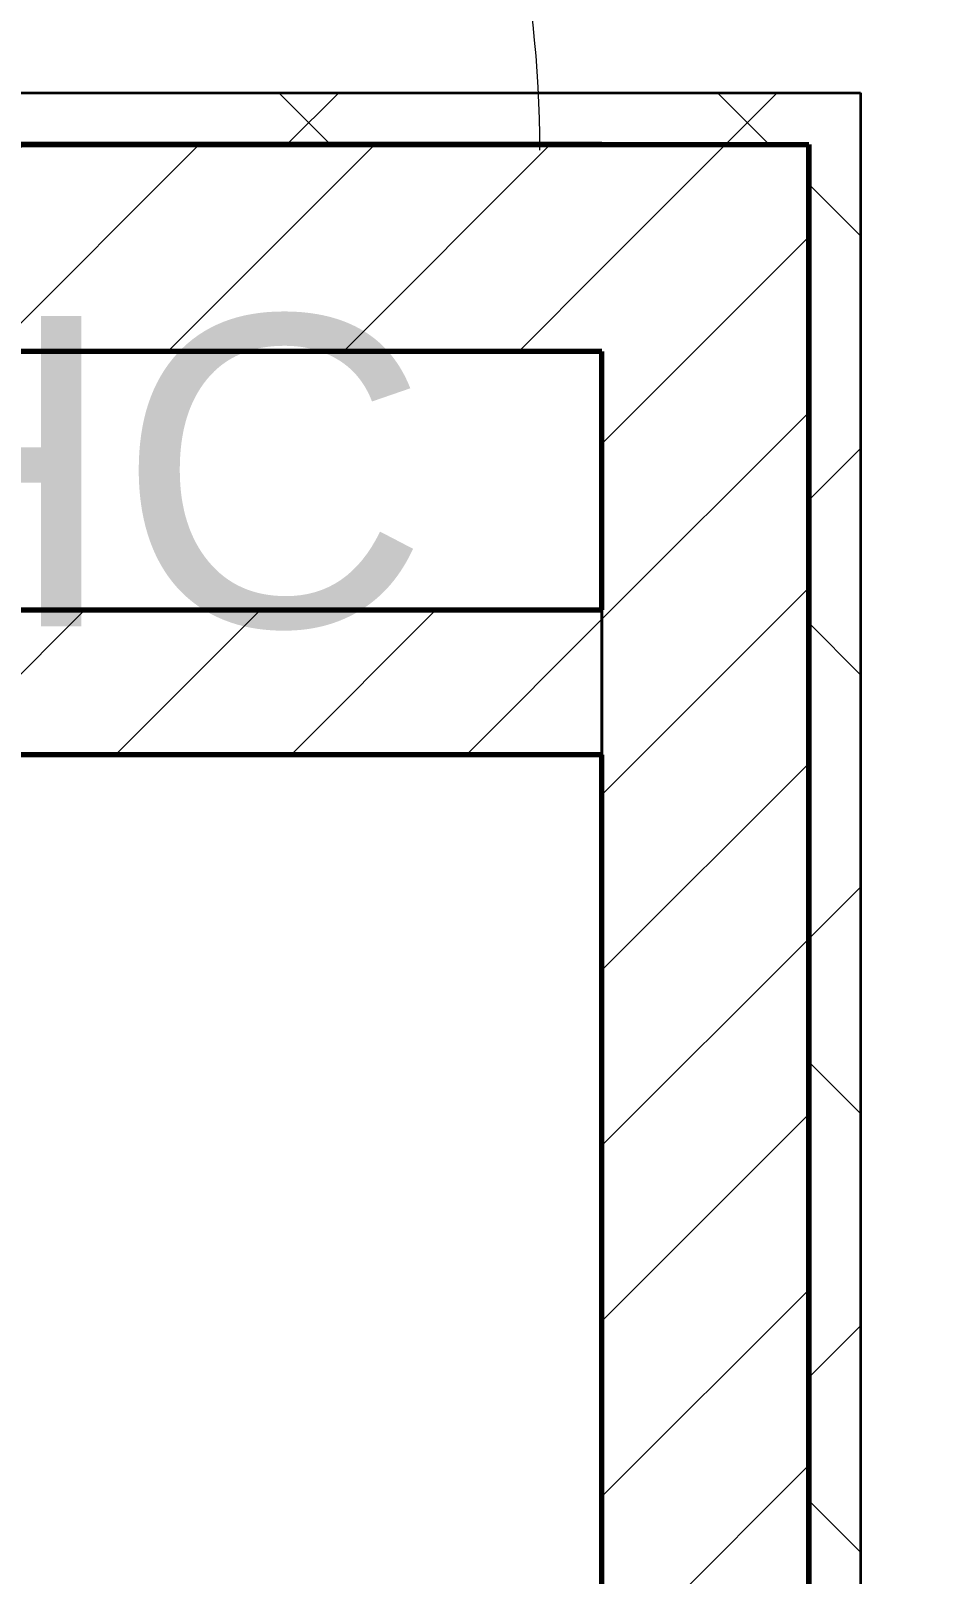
# Model space of a CAD drawing. Header units: millimetres. Extents: x -726012 to -647389, y -20772 to 18805.
# Drawn here: x -717275 to -716398, y 1567 to 3059 of the extents above; entities that cross this region are included whole.
import ezdxf
from ezdxf.xclip import XClip

# ---------------------------------------------------------------- set-up
doc = ezdxf.new("R2010")
doc.units = ezdxf.units.MM
doc.header["$XCLIPFRAME"] = 0
for name, color, linetype, lineweight in [('A-DOOR', 3, 'Continuous', 25), ('A-DOOR-E', 2, 'Continuous', 25), ('A-DOOR-OPNG', 2, 'Continuous', 9), ('A-FLOR-E', 2, 'Continuous', 35), ('A-GLAZ-CURT', 2, 'Continuous', 9), ('A-WALL', 5, 'Continuous', 35), ('A-WALL-FNSH', 2, 'Continuous', 35), ('A-WALL-PATT', 1, 'Continuous', 35), ('G-ANNO-TEXT', 3, 'Continuous', 9)]:
    doc.layers.add(name, color=color, linetype=linetype, lineweight=lineweight)
doc.layers.add('A11_ALU.SOLID SHEET', color=2, linetype='Continuous')
doc.styles.add('Arial_2', font='arial.ttf', dxfattribs={"height": 300})
pattern_1 = [(45, (0, 0), (-84.852814, 84.852814), [])]
pattern_2 = [(45, (0, 0), (-212.13203, 212.13203), []), (135, (0, 0), (-212.13203, -212.13203), [])]

# ---------------------------------------------------------------- blocks, each defined once
blk = doc.blocks.new('DPA_AC-SG-PI - A2_1200x2000 mm-12394550-4233-01 ENLARGED MULTI-PURPOSE LEVEL - REFLECTED CEILING PLAN - SHEET 4')
at = {"layer": 'A-DOOR'}
for p, q in [((-500, -5), (-500, 45)), ((-525, 20), (-475, 20))]:
    blk.add_line(p, q, dxfattribs=at)
for start, end in [(0, 180), (180, 360)]:
    blk.add_arc((-500, -5), 10, start, end, dxfattribs=at)
at = {"layer": 'A-DOOR-E'}
for p, q in [((476.5, 480.9), (-575, 11.1)), ((494.9, 439.9), (476.5, 480.9)), ((-556.6, -30), (494.9, 439.9)), ((-575, 11.1), (-556.6, -30))]:
    blk.add_line(p, q, dxfattribs=at)
at = {"layer": 'A-DOOR-OPNG'}
blk.add_arc((-500, -30.2), 1100, 0, 25.2558, dxfattribs=at)
blk = doc.blocks.new('PPLS-PP19_Custom Tile Pattern - Custom Tile Pattern-V162-4233-01 ENLARGED MULTI-PURPOSE LEVEL - REFLECTED CEILING PLAN - SHEET 4')
at = {"layer": 'A-GLAZ-CURT'}
for p, q in [((-300, 0), (300, 0)), ((300, 0), (-300, 0)), ((-293.1, 0), (-275.8, 0)), ((-275.8, 0), (-293.1, 0)), ((-222.3, 0), (-205, 0)), ((-205, 0), (-222.3, 0)), ((196, 0), (213.3, 0)), ((213.3, 0), (196, 0)), ((230.1, 0), (300, 0)), ((-300, -50), (300, -50)), ((300, -50), (-300, -50))]:
    blk.add_line(p, q, dxfattribs=at)
at = {"layer": 'A-GLAZ-CURT', "flags": 128}
for points in [[(-300, 0), (-291.6, 0), (-283.3, 0), (-275.2, 0), (-267.3, 0), (-259.5, 0), (-251.8, 0), (-244.2, 0), (-236.7, 0), (-229.4, 0), (-222.1, 0), (-214.8, 0), (-207.7, 0), (-200.8, 0), (-194, 0), (-187.5, 0), (-181.4, 0), (-175.6, 0), (-170.3, 0), (-165.6, 0), (-162, 0), (-159.5, 0), (-157.5, 0), (-154.5, 0), (-149.4, 0), (-141.8, 0), (-132.8, 0), (-126.1, 0)], [(-125.2, 0), (-128.5, 0), (-134.2, 0), (-140, 0), (-145.5, 0), (-150.6, 0), (-155.5, 0), (-160.3, 0), (-164.9, 0), (-169.6, 0), (-174.5, 0), (-179.5, 0), (-184.8, 0), (-190.4, 0), (-196.4, 0), (-202.6, 0), (-209, 0), (-215.7, 0), (-222.6, 0), (-229.7, 0), (-237, 0), (-244.4, 0), (-252, 0), (-259.7, 0), (-267.5, 0), (-275.5, 0), (-283.6, 0), (-291.7, 0), (-300, 0)]]:
    blk.add_lwpolyline(points, dxfattribs=at)
at = {"layer": 'A-GLAZ-CURT'}
for points, knots in [([(-300, 0), (-284.7, 0), (-236.6, 0), (-185.7, 0), (-153.6, 0), (-143.8, 0)], [-5323.127839, -5323.127839, -5323.127839, -5323.127839, -4502.809032, -2700.551212, -1774.375946, -1774.375946, -1774.375946, -1774.375946]), ([(-226.2, 0), (-243.8, 0), (-267.5, 0), (-294.5, 0), (-300, 0)], [-14869.087196, -14869.087196, -14869.087196, -14869.087196, -13729.592194, -13439.944408, -13439.944408, -13439.944408, -13439.944408]), ([(-137.9, 0), (-140.6, 0), (-147.7, 0), (-147.7, 0), (-158.7, 0), (-174, 0), (-185.6, 0), (-209.8, 0), (-232, 0), (-255.2, 0), (-262.6, 0), (-264.9, 0), (-265.4, 0)], [-3187.727384, -3187.727384, -3187.727384, -3187.727384, -2919.378265, -2477.344047, -2237.412286, -2029.680487, -1755.085331, -1400.429864, -858.079193, -543.655514, -208.940337, 0, 0, 0, 0]), ([(-258.6, 0), (-257.9, 0), (-254.3, 0), (-242.9, 0), (-232.8, 0), (-227.3, 0)], [-5722.54675, -5722.54675, -5722.54675, -5722.54675, -5657.471696, -5413.335975, -5108.045086, -5108.045086, -5108.045086, -5108.045086]), ([(-226.7, 0), (-227.9, 0), (-231.8, 0), (-233.5, 0), (-234, 0)], [-910.549282, -910.549282, -910.549282, -910.549282, -846.069444, -682.911962, -682.911962, -682.911962, -682.911962]), ([(-233.5, 0), (-233.4, 0), (-232.4, 0), (-230.7, 0), (-225.3, 0), (-223.6, 0)], [-455.274641, -455.274641, -455.274641, -455.274641, -440.605512, -119.536984, 0, 0, 0, 0]), ([(-143.3, 0), (-144.7, 0), (-149.9, 0), (-162, 0), (-177.9, 0), (-199.5, 0), (-215.3, 0), (-225.1, 0), (-226.2, 0)], [-2390.191866, -2390.191866, -2390.191866, -2390.191866, -2308.929706, -2113.765672, -1763.376603, -1422.553702, -978.033455, -920.173505, -920.173505, -920.173505, -920.173505]), ([(-225.2, 0), (-224.3, 0), (-220.1, 0), (-213.1, 0), (-200.2, 0), (-185.8, 0), (-171.8, 0), (-158.7, 0), (-157.2, 0)], [-5069.638732, -5069.638732, -5069.638732, -5069.638732, -5017.494783, -4832.723979, -4666.091899, -4349.945572, -4000.813434, -3840.635403, -3840.635403, -3840.635403, -3840.635403]), ([(-143.1, 0), (-164.1, 0), (-191, 0), (-221.4, 0), (-225.1, 0)], [-16899.046231, -16899.046231, -16899.046231, -16899.046231, -15131.813646, -14892.772381, -14892.772381, -14892.772381, -14892.772381]), ([(-223.6, 0), (-219.4, 0), (-206.2, 0), (-188.6, 0), (-169, 0), (-152.1, 0), (-136.8, 0), (-127.3, 0), (-124.2, 0), (-123.4, 0), (-123.3, 0)], [-5463.295695, -5463.295695, -5463.295695, -5463.295695, -5161.076232, -4739.070012, -4465.409639, -4149.119819, -3839.893365, -3647.167523, -3488.92562, -3439.852845, -3439.852845, -3439.852845, -3439.852845]), ([(-152.3, 0), (-151, 0), (-147.7, 0), (-143.6, 0), (-138.6, 0)], [-3494.978217, -3494.978217, -3494.978217, -3494.978217, -3371.022232, -3227.460399, -3227.460399, -3227.460399, -3227.460399]), ([(-118.8, 0), (-121.9, 0), (-126.3, 0), (-137, 0), (-147.5, 0), (-150, 0), (-150.6, 0)], [-5938.474035, -5938.474035, -5938.474035, -5938.474035, -5700.061948, -5508.838257, -5298.784692, -5196.16478, -5196.16478, -5196.16478, -5196.16478]), ([(-150.3, 0), (-150.1, 0), (-148.4, 0), (-146.4, 0), (-144, 0)], [-4948.728362, -4948.728362, -4948.728362, -4948.728362, -4883.323924, -4577.573735, -4577.573735, -4577.573735, -4577.573735]), ([(-148.2, 0), (-146.9, 0), (-140.1, 0), (-137.3, 0), (-133.9, 0), (-128.8, 0), (-126.5, 0)], [-6162.058746, -6162.058746, -6162.058746, -6162.058746, -6017.569127, -5560.701257, -5364.112219, -5231.017328, -5231.017328, -5231.017328, -5231.017328]), ([(-146.7, 0), (-146.6, 0), (-146, 0), (-144.8, 0), (-143.7, 0)], [-420.34245, -420.34245, -420.34245, -420.34245, -406.956646, -350.285375, -350.285375, -350.285375, -350.285375]), ([(-143.2, 0), (-142.3, 0), (-137.9, 0), (-127.3, 0), (-107.3, 0), (-90.4, 0), (-75.3, 0), (-68.4, 0), (-65.1, 0), (-63.6, 0)], [-4546.147426, -4546.147426, -4546.147426, -4546.147426, -4440.880425, -4054.690705, -3793.097032, -3402.597032, -3144.956779, -3050.982048, -2969.237017, -2969.237017, -2969.237017, -2969.237017]), ([(-143.2, 0), (-142.2, 0), (-134.5, 0), (-128.3, 0), (-125.2, 0)], [-340.903667, -340.903667, -340.903667, -340.903667, -290.263673, 0, 0, 0, 0]), ([(-143.1, 0), (-135.3, 0), (-123.2, 0), (-112.4, 0), (-104.5, 0), (-101.7, 0)], [-1751.241356, -1751.241356, -1751.241356, -1751.241356, -1002.059161, -460.363443, -231.535801, -231.535801, -231.535801, -231.535801]), ([(-60.2, 0), (-66.5, 0), (-81.6, 0), (-110.9, 0), (-128.6, 0), (-142.1, 0), (-143.1, 0)], [-7904.648407, -7904.648407, -7904.648407, -7904.648407, -7508.296369, -7004.680444, -6449.282163, -6399.968135, -6399.968135, -6399.968135, -6399.968135]), ([(-101.6, 0), (-101.9, 0), (-109.9, 0), (-122.6, 0), (-136.4, 0), (-141.6, 0), (-143.1, 0)], [-1387.052105, -1387.052105, -1387.052105, -1387.052105, -1374.161226, -945.742622, -741.901385, -630.513675, -630.513675, -630.513675, -630.513675]), ([(-133.8, 0), (-135.5, 0), (-137.3, 0), (-142.7, 0), (-143.1, 0)], [-2731.647847, -2731.647847, -2731.647847, -2731.647847, -2418.507304, -2394.778979, -2394.778979, -2394.778979, -2394.778979]), ([(-101.9, 0), (-111.8, 0), (-125, 0), (-139.7, 0), (-142.2, 0)], [-18185.849118, -18185.849118, -18185.849118, -18185.849118, -17136.203329, -16926.731542, -16926.731542, -16926.731542, -16926.731542]), ([(-127.4, 0), (-131.6, 0), (-133.2, 0), (-134.1, 0), (-134.1, 0)], [-8540.990293, -8540.990293, -8540.990293, -8540.990293, -8266.114998, -8246.473386, -8246.473386, -8246.473386, -8246.473386]), ([(-134.1, 0), (-133.3, 0), (-130.3, 0), (-119.5, 0), (-107.8, 0), (-102.6, 0)], [-7657.439573, -7657.439573, -7657.439573, -7657.439573, -7293.749979, -6839.55839, -6479.371946, -6479.371946, -6479.371946, -6479.371946]), ([(-120.1, 0), (-120.1, 0), (-120.2, 0), (-121.3, 0), (-129.2, 0), (-133.8, 0)], [-2933.992132, -2933.992132, -2933.992132, -2933.992132, -2920.575025, -2840.280255, -2731.647847, -2731.647847, -2731.647847, -2731.647847]), ([(-113.4, 0), (-113.4, 0), (-114, 0), (-119.7, 0), (-125.4, 0), (-127, 0), (-127.4, 0)], [-328.499627, -328.499627, -328.499627, -328.499627, -282.672656, -98.539552, -24.539552, 0, 0, 0, 0]), ([(-126.5, 0), (-122.4, 0), (-108.7, 0), (-86.7, 0), (-63.4, 0), (-54.4, 0), (-48.5, 0), (-30.8, 0), (-18, 0), (8.6, 0), (15, 0), (22.9, 0), (31, 0), (39, 0), (51.2, 0), (58.7, 0), (61.3, 0), (61.5, 0)], [-5231.017328, -5231.017328, -5231.017328, -5231.017328, -4994.692869, -4542.524482, -4008.285538, -3689.699207, -3546.54457, -3315.260113, -2864.387349, -2439.246196, -2084.094819, -1956.422387, -1818.904206, -1645.594513, -1443.202566, -1228.752106, -1120.932285, -1120.932285, -1120.932285, -1120.932285]), ([(-125.2, 0), (-124.9, 0), (-122, 0), (-113, 0), (-98.9, 0), (-85.3, 0), (-71.7, 0), (-65.9, 0), (-65.1, 0)], [-3362.7396, -3362.7396, -3362.7396, -3362.7396, -3342.215224, -3074.362186, -2902.289527, -2605.247022, -2322.099534, -2241.8264, -2241.8264, -2241.8264, -2241.8264]), ([(-122.1, 0), (-122, 0), (-121.7, 0), (-121.2, 0), (-120.9, 0)], [-3136.336417, -3136.336417, -3136.336417, -3136.336417, -3110.304437, -3035.164275, -3035.164275, -3035.164275, -3035.164275]), ([(-36.3, 0), (-36.4, 0), (-37.3, 0), (-45, 0), (-46.1, 0), (-60.6, 0), (-81.2, 0), (-99.5, 0), (-114, 0), (-117.3, 0), (-118.8, 0)], [-1855.773136, -1855.773136, -1855.773136, -1855.773136, -1810.870157, -1672.078046, -1405.135169, -1060.00838, -740.068933, -229.489605, -116.330425, 0, 0, 0, 0]), ([(-117.7, 0), (-117.2, 0), (-114.8, 0), (-113.4, 0), (-113.4, 0)], [-821.249067, -821.249067, -821.249067, -821.249067, -394.672656, -330.879064, -330.879064, -330.879064, -330.879064]), ([(-36.6, 0), (-36.6, 0), (-40.4, 0), (-44.3, 0), (-59, 0), (-85.2, 0), (-107.6, 0), (-116.6, 0), (-117.6, 0)], [-4069.478503, -4069.478503, -4069.478503, -4069.478503, -3858.647035, -3538.256648, -2842.901703, -2193.204658, -1433.981041, -985.49888, -985.49888, -985.49888, -985.49888]), ([(-115.8, 0), (-115, 0), (-111.4, 0), (-105, 0), (-102.1, 0)], [-5724.064692, -5724.064692, -5724.064692, -5724.064692, -5430.283136, -5236.91025, -5236.91025, -5236.91025, -5236.91025]), ([(-18.6, 0), (-21.3, 0), (-28.6, 0), (-40, 0), (-56.2, 0), (-75.6, 0), (-94, 0), (-112, 0), (-114.9, 0), (-115.6, 0)], [-2304.028598, -2304.028598, -2304.028598, -2304.028598, -2125.455881, -1792.521578, -1466.981642, -1208.454564, -789.402658, -501.969187, -243.577221, -243.577221, -243.577221, -243.577221]), ([(-101.7, 0), (-99.8, 0), (-93, 0), (-71.3, 0), (-42.5, 0), (-12.8, 0), (4.2, 0), (9.6, 0), (10.1, 0), (10.2, 0)], [-5226.369226, -5226.369226, -5226.369226, -5226.369226, -5103.229623, -4799.173296, -4065.652676, -3589.737505, -3285.047089, -3066.359526, -3044.715262, -3044.715262, -3044.715262, -3044.715262]), ([(-72.9, 0), (-75.5, 0), (-84.1, 0), (-94.7, 0), (-101.6, 0)], [-19442.345229, -19442.345229, -19442.345229, -19442.345229, -18935.241197, -18196.922614, -18196.922614, -18196.922614, -18196.922614]), ([(-101.6, 0), (-98.5, 0), (-88, 0), (-74, 0), (-62.9, 0), (-60.4, 0), (-60.1, 0)], [-6455.769397, -6455.769397, -6455.769397, -6455.769397, -6236.997189, -5713.340575, -5140.470607, -5020.118667, -5020.118667, -5020.118667, -5020.118667]), ([(-91.5, 0), (-90.1, 0), (-84.7, 0), (-77.4, 0), (-72.7, 0), (-72.6, 0), (-72.6, 0)], [-19832.387487, -19832.387487, -19832.387487, -19832.387487, -19753.885894, -19541.04734, -19478.625389, -19471.062469, -19471.062469, -19471.062469, -19471.062469]), ([(-64, 0), (-64.1, 0), (-72.5, 0), (-80.6, 0), (-86.2, 0)], [-2171.769325, -2171.769325, -2171.769325, -2171.769325, -2007.031671, -1681.3698, -1681.3698, -1681.3698, -1681.3698]), ([(-60.1, 0), (-62.6, 0), (-71.9, 0), (-77.8, 0), (-82.7, 0), (-83.3, 0), (-83.3, 0)], [-2131.532966, -2131.532966, -2131.532966, -2131.532966, -2006.592567, -1646.621388, -1424.436217, -1393.971743, -1393.971743, -1393.971743, -1393.971743]), ([(-83.3, 0), (-83.3, 0), (-82.9, 0), (-76.1, 0), (-63, 0), (-48.1, 0), (-36.5, 0), (-33.6, 0), (-29.9, 0), (-28.6, 0)], [-1393.4169, -1393.4169, -1393.4169, -1393.4169, -1353.722004, -1274.333717, -1073.56893, -651.549973, -296.515819, -83.513472, 0, 0, 0, 0]), ([(21.8, 0), (19.8, 0), (8.8, 0), (-16.9, 0), (-47.4, 0), (-65.8, 0), (-66.4, 0), (-66.4, 0)], [-4330.255344, -4330.255344, -4330.255344, -4330.255344, -4222.080604, -3745.412743, -2981.410125, -2542.574734, -2498.224237, -2498.224237, -2498.224237, -2498.224237]), ([(-66.4, 0), (-66.4, 0), (-64.6, 0), (-62, 0), (-60.2, 0)], [-2493.31794, -2493.31794, -2493.31794, -2493.31794, -2315.303971, -2042.400269, -2042.400269, -2042.400269, -2042.400269]), ([(-63.6, 0), (-61.5, 0), (-57.4, 0), (-54.5, 0), (-45.2, 0), (-40.8, 0), (-40.5, 0), (-40.4, 0)], [-2969.237017, -2969.237017, -2969.237017, -2969.237017, -2851.217951, -2734.127174, -2474.780881, -2410.990208, -2350.645972, -2350.645972, -2350.645972, -2350.645972]), ([(-26.8, 0), (-27.8, 0), (-36.2, 0), (-47.8, 0), (-57.5, 0), (-60.1, 0)], [-8718.362214, -8718.362214, -8718.362214, -8718.362214, -8532.293389, -8073.216054, -7906.940125, -7906.940125, -7906.940125, -7906.940125]), ([(-29, 0), (-34, 0), (-43.7, 0), (-53.8, 0), (-59, 0), (-59.4, 0)], [-2680.714891, -2680.714891, -2680.714891, -2680.714891, -2413.671296, -2161.752162, -2144.571912, -2144.571912, -2144.571912, -2144.571912]), ([(-59.3, 0), (-57.9, 0), (-49.9, 0), (-34.4, 0), (-29.8, 0), (-29.2, 0)], [-1998.57939, -1998.57939, -1998.57939, -1998.57939, -1809.437387, -963.711516, -666.19313, -666.19313, -666.19313, -666.19313]), ([(-58.8, 0), (-58.4, 0), (-57.3, 0), (-54.2, 0), (-46.3, 0), (-42.6, 0), (-41.8, 0)], [-4859.52896, -4859.52896, -4859.52896, -4859.52896, -4680.891996, -4469.85053, -4321.566175, -4270.495146, -4270.495146, -4270.495146, -4270.495146]), ([(76.6, 0), (74.8, 0), (67.7, 0), (53.5, 0), (37, 0), (24.1, 0), (12.8, 0), (-2.9, 0), (-20.6, 0), (-32.8, 0), (-44.9, 0), (-51.4, 0), (-51.8, 0)], [-3095.572228, -3095.572228, -3095.572228, -3095.572228, -2950.589685, -2634.532728, -2313.748533, -2106.613311, -1925.670641, -1617.263037, -1290.787923, -1039.307308, -819.71621, -644.910881, -644.910881, -644.910881, -644.910881]), ([(-51.8, 0), (-51.8, 0), (-51.8, 0), (-47.4, 0), (-46, 0), (-40.2, 0), (-36.8, 0)], [-632.814994, -632.814994, -632.814994, -632.814994, -627.965721, -508.377888, -260.442412, 0, 0, 0, 0]), ([(-41.8, 0), (-39.9, 0), (-37.7, 0), (-36.9, 0), (-36.8, 0)], [-4270.495146, -4270.495146, -4270.495146, -4270.495146, -4161.040818, -4106.245333, -4106.245333, -4106.245333, -4106.245333]), ([(-36.8, 0), (-32.4, 0), (-26.4, 0), (-20.1, 0), (-19.1, 0)], [-6191.144455, -6191.144455, -6191.144455, -6191.144455, -5862.463379, -5804.197927, -5804.197927, -5804.197927, -5804.197927]), ([(-36.3, 0), (-36.3, 0), (-34.7, 0), (-28.9, 0), (-27, 0), (-26.5, 0)], [-9150.272121, -9150.272121, -9150.272121, -9150.272121, -9057.163041, -8919.836787, -8834.607043, -8834.607043, -8834.607043, -8834.607043]), ([(30.8, 0), (29.3, 0), (20.1, 0), (3.5, 0), (-16.6, 0), (-34.8, 0), (-36, 0)], [-10462.034656, -10462.034656, -10462.034656, -10462.034656, -10363.088938, -9884.23066, -9424.652049, -9182.880979, -9182.880979, -9182.880979, -9182.880979]), ([(-33.3, 0), (-33.3, 0), (-32.9, 0), (-31.2, 0), (-30.5, 0)], [-2415.024266, -2415.024266, -2415.024266, -2415.024266, -2357.633367, -2323.618664, -2323.618664, -2323.618664, -2323.618664]), ([(-18.6, 0), (-24, 0), (-30.6, 0), (-31.8, 0), (-32, 0)], [-2990.301204, -2990.301204, -2990.301204, -2990.301204, -2698.150104, -2614.070998, -2614.070998, -2614.070998, -2614.070998]), ([(-30.8, 0), (-30.7, 0), (-30, 0), (-23.5, 0), (-15.8, 0), (-15.2, 0)], [-54176.191683, -54176.191683, -54176.191683, -54176.191683, -54157.274271, -53749.15266, -53717.791567, -53717.791567, -53717.791567, -53717.791567]), ([(-30.5, 0), (-27.1, 0), (-17.8, 0), (6, 0), (22.1, 0), (37.4, 0), (45.9, 0), (57.8, 0), (64.5, 0), (72.7, 0), (75.2, 0), (76, 0), (76.2, 0)], [-2323.618664, -2323.618664, -2323.618664, -2323.618664, -2142.497158, -1716.209403, -1206.526904, -1089.329421, -901.315459, -753.071572, -495.328968, -421.953223, -334.951786, -290.452333, -290.452333, -290.452333, -290.452333]), ([(-18.5, 0), (-18.7, 0), (-21.2, 0), (-26, 0), (-29.5, 0), (-30.2, 0)], [-54818.810048, -54818.810048, -54818.810048, -54818.810048, -54789.006179, -54461.685999, -54290.791712, -54290.791712, -54290.791712, -54290.791712]), ([(-29, 0), (-28.7, 0), (-27.4, 0), (-24.5, 0), (-22.6, 0)], [-166.548282, -166.548282, -166.548282, -166.548282, -102.06493, 0, 0, 0, 0]), ([(-28.6, 0), (-26.9, 0), (-23.1, 0), (-19.9, 0), (-18.6, 0)], [-5361.429781, -5361.429781, -5361.429781, -5361.429781, -5261.36855, -5182.627206, -5182.627206, -5182.627206, -5182.627206]), ([(-22.6, 0), (-20.3, 0), (-17, 0), (-11.4, 0), (-7.7, 0), (-6.6, 0), (-6.4, 0)], [-56468.192263, -56468.192263, -56468.192263, -56468.192263, -56344.022017, -56303.229861, -56166.290093, -56124.392176, -56124.392176, -56124.392176, -56124.392176]), ([(-18.6, 0), (-11.1, 0), (2.2, 0), (16.5, 0), (22.4, 0)], [-5793.643067, -5793.643067, -5793.643067, -5793.643067, -5340.621928, -5030.30487, -5030.30487, -5030.30487, -5030.30487]), ([(8.3, 0), (8.2, 0), (7.2, 0), (0.3, 0), (-10.6, 0), (-17.8, 0), (-18.2, 0)], [-3574.286521, -3574.286521, -3574.286521, -3574.286521, -3526.962355, -3285.499107, -2903.012179, -2879.286364, -2879.286364, -2879.286364, -2879.286364]), ([(9.3, 0), (9.1, 0), (7.6, 0), (2.6, 0), (-8.5, 0), (-15.1, 0), (-18.2, 0)], [-2922.926651, -2922.926651, -2922.926651, -2922.926651, -2882.788014, -2720.818881, -2518.50168, -2313.983599, -2313.983599, -2313.983599, -2313.983599]), ([(70.6, 0), (66.2, 0), (55.8, 0), (39.6, 0), (24.7, 0), (2.8, 0), (-11.9, 0), (-18, 0)], [-4647.237329, -4647.237329, -4647.237329, -4647.237329, -4326.416877, -4098.545751, -3766.694881, -3333.063701, -3001.340775, -3001.340775, -3001.340775, -3001.340775]), ([(-17.5, 0), (-15.6, 0), (-9.4, 0), (2.1, 0), (13.2, 0), (21.2, 0), (24.6, 0), (24.7, 0), (24.7, 0)], [-5162.858308, -5162.858308, -5162.858308, -5162.858308, -5050.479954, -4785.90057, -4596.498881, -4445.288762, -4384.376941, -4376.041937, -4376.041937, -4376.041937, -4376.041937]), ([(-15.2, 0), (-13.1, 0), (1.4, 0), (16.4, 0), (22, 0)], [-461.142613, -461.142613, -461.142613, -461.142613, -429.606584, -411.393289, -411.393289, -411.393289, -411.393289]), ([(-6.5, 0), (-6.7, 0), (-7.2, 0), (-7.6, 0), (-7.8, 0)], [-56009.792147, -56009.792147, -56009.792147, -56009.792147, -55949.290093, -55895.192118, -55895.192118, -55895.192118, -55895.192118]), ([(-2.6, 0), (-2.5, 0), (-1.2, 0), (4.9, 0), (16, 0), (22.5, 0), (24.5, 0)], [-226.825321, -226.825321, -226.825321, -226.825321, -220.269177, -206.416616, -198.214427, -187.717507, -187.717507, -187.717507, -187.717507]), ([(103.1, 0), (101.1, 0), (86.3, 0), (63.3, 0), (35.8, 0), (12, 0), (3.1, 0), (-1.7, 0), (-2.3, 0)], [-375.435014, -375.435014, -375.435014, -375.435014, -369.147452, -330.153101, -307.516438, -285.83788, -246.234814, -234.646884, -234.646884, -234.646884, -234.646884]), ([(21.8, 0), (19.7, 0), (15.2, 0), (10.8, 0), (9.6, 0)], [-4269.286677, -4269.286677, -4269.286677, -4269.286677, -4080.000647, -3772.857994, -3772.857994, -3772.857994, -3772.857994]), ([(22.6, 0), (22.1, 0), (19.9, 0), (18.9, 0), (18.2, 0)], [-6004.223754, -6004.223754, -6004.223754, -6004.223754, -5972.647715, -5832.674503, -5832.674503, -5832.674503, -5832.674503]), ([(22.9, 0), (29.1, 0), (49.2, 0), (88.7, 0), (120.6, 0), (138.3, 0), (138.5, 0)], [-410.409655, -410.409655, -410.409655, -410.409655, -390.253598, -346.313304, -291.370682, -290.5735, -290.5735, -290.5735, -290.5735]), ([(105.7, 0), (104.7, 0), (101.4, 0), (92.4, 0), (85.6, 0), (74.4, 0), (62.3, 0), (51.8, 0), (43.8, 0), (30.5, 0), (24.7, 0), (22.9, 0)], [-7805.49088, -7805.49088, -7805.49088, -7805.49088, -7723.759874, -7531.75727, -7135.649961, -6924.452779, -6738.82075, -6548.303034, -6314.283804, -6135.05769, -6010.91942, -6010.91942, -6010.91942, -6010.91942]), ([(22.9, 0), (31.4, 0), (49.3, 0), (70.9, 0), (82.1, 0), (83.7, 0)], [-5021.368116, -5021.368116, -5021.368116, -5021.368116, -4573.028122, -4094.177415, -3869.465285, -3869.465285, -3869.465285, -3869.465285]), ([(27.4, 0), (27.9, 0), (29.5, 0), (38.1, 0), (53.4, 0), (71.7, 0), (84.8, 0), (86, 0), (92.5, 0), (94.3, 0)], [-5037.309798, -5037.309798, -5037.309798, -5037.309798, -4887.603822, -4705.298446, -4353.683244, -3960.84581, -3759.045785, -3336.541051, -2783.776468, -2783.776468, -2783.776468, -2783.776468]), ([(27.9, 0), (29.1, 0), (33.4, 0), (48.4, 0), (71.9, 0), (93.1, 0), (104.2, 0), (105.3, 0)], [-147.777612, -147.777612, -147.777612, -147.777612, -135.792042, -118.513713, -97.899267, -63.759246, -59.909843, -59.909843, -59.909843, -59.909843]), ([(53.2, 0), (53.1, 0), (52.2, 0), (45, 0), (36.5, 0), (30.8, 0)], [-622.740158, -622.740158, -622.740158, -622.740158, -566.066452, -360.610861, 0, 0, 0, 0]), ([(136.4, 0), (121.7, 0), (86.9, 0), (51.2, 0), (31.2, 0)], [-106.750556, -106.750556, -106.750556, -106.750556, -59.610984, 0, 0, 0, 0]), ([(105.9, 0), (105.6, 0), (94.2, 0), (76.9, 0), (57.8, 0), (46.5, 0), (41.2, 0), (36, 0), (35.5, 0), (35.5, 0)], [-403.102324, -403.102324, -403.102324, -403.102324, -401.860199, -357.622665, -341.267687, -334.000314, -326.15566, -319.318397, -317.489778, -317.489778, -317.489778, -317.489778]), ([(36.3, 0), (37.8, 0), (48.8, 0), (64.8, 0), (86.9, 0), (101.1, 0), (106, 0)], [-314.598523, -314.598523, -314.598523, -314.598523, -305.899624, -287.17622, -249.500363, -226.841104, -226.841104, -226.841104, -226.841104]), ([(61.5, 0), (61.5, 0), (61.2, 0), (54.6, 0), (53.7, 0), (53.6, 0)], [-1113.311073, -1113.311073, -1113.311073, -1113.311073, -1096.402191, -891.204116, -747.28819, -747.28819, -747.28819, -747.28819]), ([(76.2, 0), (75.6, 0), (73.6, 0), (71, 0), (70.6, 0)], [-193.634889, -193.634889, -193.634889, -193.634889, -31.537676, 0, 0, 0, 0]), ([(94.4, 0), (94.4, 0), (94.6, 0), (99.1, 0), (109, 0), (120.8, 0), (139.9, 0), (163.3, 0), (181.1, 0), (188, 0)], [-2348.345796, -2348.345796, -2348.345796, -2348.345796, -2310.419338, -2233.599744, -2052.234781, -1843.028543, -1530.39897, -1095.004608, -529.74427, -529.74427, -529.74427, -529.74427]), ([(157.9, 0), (156.8, 0), (151.7, 0), (143.3, 0), (134, 0), (126.2, 0), (118.6, 0), (114.2, 0), (112, 0), (106, 0), (105.5, 0), (105.4, 0)], [-10292.955006, -10292.955006, -10292.955006, -10292.955006, -10098.273015, -9847.788484, -9677.714971, -9567.007022, -9453.21225, -9220.200448, -9012.77275, -8966.157302, -8947.264031, -8947.264031, -8947.264031, -8947.264031]), ([(105.6, 0), (106.2, 0), (111.1, 0), (112.7, 0), (113.6, 0)], [-8897.460944, -8897.460944, -8897.460944, -8897.460944, -8814.835624, -8577.462505, -8577.462505, -8577.462505, -8577.462505]), ([(105.9, 0), (111.8, 0), (118.4, 0), (128.6, 0), (128.9, 0)], [-59.145224, -59.145224, -59.145224, -59.145224, -39.050993, -35.895543, -35.895543, -35.895543, -35.895543]), ([(114.4, 0), (114.2, 0), (112.5, 0), (109.3, 0), (105.9, 0)], [-8148.58938, -8148.58938, -8148.58938, -8148.58938, -8105.191388, -7813.27546, -7813.27546, -7813.27546, -7813.27546]), ([(168.4, 0), (167.7, 0), (162.5, 0), (147.2, 0), (119.8, 0), (106, 0)], [-543.375029, -543.375029, -543.375029, -543.375029, -530.793311, -458.593899, -403.157171, -403.157171, -403.157171, -403.157171]), ([(106.5, 0), (113.1, 0), (126.4, 0), (132.4, 0), (134.6, 0)], [-226.039875, -226.039875, -226.039875, -226.039875, -194.761443, -152.241002, -152.241002, -152.241002, -152.241002]), ([(129, 0), (129, 0), (124.4, 0), (122.4, 0), (115.9, 0), (110.4, 0), (106.9, 0)], [-35.386604, -35.386604, -35.386604, -35.386604, -31.430235, -22.807238, -15.488593, -3.99399, -3.99399, -3.99399, -3.99399]), ([(128.6, 0), (128.8, 0), (130.2, 0), (139.3, 0), (152.7, 0), (161.2, 0), (162.2, 0), (162.8, 0)], [-633.326174, -633.326174, -633.326174, -633.326174, -627.736123, -618.981161, -602.094757, -592.980799, -581.414464, -581.414464, -581.414464, -581.414464]), ([(137.1, 0), (136, 0), (133.6, 0), (129.9, 0), (129.1, 0)], [-670.405967, -670.405967, -670.405967, -670.405967, -651.020627, -640.742133, -640.742133, -640.742133, -640.742133]), ([(188.8, 0), (186.4, 0), (180.7, 0), (171, 0), (161.9, 0), (161.3, 0), (158.4, 0), (157.9, 0), (157.8, 0)], [-11408.025132, -11408.025132, -11408.025132, -11408.025132, -11105.624034, -10839.086983, -10768.332124, -10666.779182, -10580.760289, -10550.278881, -10550.278881, -10550.278881, -10550.278881]), ([(189, 0), (182.3, 0), (172, 0), (159.3, 0), (158.3, 0), (158.3, 0)], [-168.466697, -168.466697, -168.466697, -168.466697, -143.776725, -129.632772, -123.352749, -123.352749, -123.352749, -123.352749]), ([(159.1, 0), (159.1, 0), (160.8, 0), (165.2, 0), (174.2, 0), (186, 0), (208.8, 0), (219.4, 0), (230.1, 0)], [-115.643202, -115.643202, -115.643202, -115.643202, -114.681583, -87.660824, -65.295536, -41.623857, -24.459831, 0, 0, 0, 0]), ([(162.8, 0), (165.4, 0), (170.9, 0), (172.6, 0), (172.6, 0)], [-111.264224, -111.264224, -111.264224, -111.264224, -56.742688, -19.085662, -19.085662, -19.085662, -19.085662]), ([(247.1, 0), (246.8, 0), (245, 0), (238.3, 0), (226.6, 0), (221.1, 0), (200.3, 0), (183, 0), (174.3, 0), (169.7, 0), (169, 0)], [-9649.085549, -9649.085549, -9649.085549, -9649.085549, -9581.591397, -9406.094246, -9221.510254, -9016.44624, -8717.832359, -8253.978395, -8152.463617, -8069.855175, -8069.855175, -8069.855175, -8069.855175]), ([(215.2, 0), (214.6, 0), (210.5, 0), (204, 0), (187.5, 0), (175.3, 0), (169.5, 0)], [-203.825446, -203.825446, -203.825446, -203.825446, -198.527383, -184.406837, -162.427601, -142.916156, -142.916156, -142.916156, -142.916156]), ([(171.5, 0), (176.5, 0), (193.2, 0), (201.7, 0), (208.8, 0), (213.9, 0), (242, 0), (261.9, 0), (271.1, 0), (272, 0)], [-7971.819559, -7971.819559, -7971.819559, -7971.819559, -7784.112253, -7606.717214, -7289.299508, -7042.621073, -6582.165592, -6068.460911, -6012.788622, -6012.788622, -6012.788622, -6012.788622]), ([(172.1, 0), (177.7, 0), (187.9, 0), (201.1, 0), (207.5, 0), (214, 0), (215.1, 0)], [-255.364076, -255.364076, -255.364076, -255.364076, -237.955587, -223.92608, -215.862851, -208.75215, -208.75215, -208.75215, -208.75215]), ([(193.8, 0), (193.3, 0), (191.9, 0), (190.2, 0), (189, 0)], [-11665.349007, -11665.349007, -11665.349007, -11665.349007, -11565.880756, -11415.714389, -11415.714389, -11415.714389, -11415.714389]), ([(189.1, 0), (191.5, 0), (193.7, 0), (194.7, 0), (194.8, 0)], [-501.313729, -501.313729, -501.313729, -501.313729, -295.064701, -265.121568, -265.121568, -265.121568, -265.121568]), ([(300, 0), (286.5, 0), (254.2, 0), (215.7, 0), (194.9, 0), (189.9, 0)], [-285.253232, -285.253232, -285.253232, -285.253232, -244.693688, -187.987675, -169.61003, -169.61003, -169.61003, -169.61003]), ([(300, 0), (288.2, 0), (262, 0), (230.4, 0), (219.9, 0), (219, 0)], [-12528.858583, -12528.858583, -12528.858583, -12528.858583, -11905.454923, -11162.864862, -10856.732305, -10856.732305, -10856.732305, -10856.732305]), ([(219.9, 0), (220.9, 0), (227.8, 0), (242.1, 0), (246.5, 0), (247, 0)], [-10670.940496, -10670.940496, -10670.940496, -10670.940496, -10511.382485, -9925.173265, -9834.877357, -9834.877357, -9834.877357, -9834.877357]), ([(273, 0), (276.6, 0), (282.7, 0), (291.7, 0), (296.5, 0), (297.9, 0), (298.1, 0)], [-5991.415244, -5991.415244, -5991.415244, -5991.415244, -5766.029927, -5566.724884, -5280.360606, -5199.253518, -5199.253518, -5199.253518, -5199.253518]), ([(284.8, 0), (284.8, 0), (285.1, 0), (287.5, 0), (293.6, 0), (297.8, 0), (300, 0)], [-4110.630118, -4110.630118, -4110.630118, -4110.630118, -4053.389046, -3959.664717, -3862.421465, -3746.95702, -3746.95702, -3746.95702, -3746.95702]), ([(297.4, 0), (295.8, 0), (291.6, 0), (285.4, 0), (284.9, 0)], [-4803.172655, -4803.172655, -4803.172655, -4803.172655, -4358.271401, -4143.037883, -4143.037883, -4143.037883, -4143.037883])]:
    blk.add_open_spline(points, degree=3, knots=knots, dxfattribs=at)
for points in [[(-143.6, 0), (-146, 0), (-148.2, 0), (-149.1, 0)], [(-143.1, 0), (-145.1, 0), (-146.5, 0), (-146.9, 0)], [(-101.3, 0), (-98.5, 0), (-95.3, 0), (-91.5, 0)], [(-86.2, 0), (-90.9, 0), (-95.8, 0), (-100.9, 0)], [(-39.8, 0), (-39.1, 0), (-38.1, 0), (-37.4, 0)], [(-18.6, 0), (-22, 0), (-25.5, 0), (-29, 0)], [(-13, 0), (-14.1, 0), (-15.6, 0), (-17.7, 0)], [(18.2, 0), (19.1, 0), (20.7, 0), (22, 0)], [(31.2, 0), (28.4, 0), (25.7, 0), (22.9, 0)], [(23.1, 0), (25, 0), (25.7, 0), (26.1, 0)], [(24.7, 0), (24.5, 0), (23.8, 0), (23.1, 0)], [(24.5, 0), (25.2, 0), (25.7, 0), (26, 0)], [(80.3, 0), (79.6, 0), (78.3, 0), (76.6, 0)], [(84.1, 0), (83.5, 0), (82.4, 0), (81.7, 0)], [(105.9, 0), (105, 0), (104.1, 0), (103.1, 0)], [(168.7, 0), (168.7, 0), (169.8, 0), (171.5, 0)], [(195.1, 0), (194.9, 0), (194.4, 0), (193.8, 0)]]:
    blk.add_open_spline(points, degree=3, dxfattribs=at)
blk = doc.blocks.new('*U885')
at = {"layer": 'A-GLAZ-CURT', "rotation": 270}
blk.add_blockref('PPLS-PP19_Custom Tile Pattern - Custom Tile Pattern-V162-4233-01 ENLARGED MULTI-PURPOSE LEVEL - REFLECTED CEILING PLAN - SHEET 4', (-40190, 9407.9), dxfattribs=at)
blk = doc.blocks.new('*U1287')
blk.add_lwpolyline([(21173.4, -580), (28210, -580), (28210, -6850), (45954.2, -6850), (45954.2, 600), (82995.1, 600), (83086.5, 650), (90052, 650), (90392, 990), (103159.2, 990), (103159.2, 4990), (21173.4, 4990), (21173.4, 3485.5), (21203.4, 3485.5), (21203.4, 925.5), (21173.4, 925.5), (21173.4, -580)])

msp = doc.modelspace()

# ---------------------------------------------------------------- hatches: boundary and pattern name
at = {"layer": 'A-WALL-PATT', "lineweight": 9}
h = msp.add_hatch(dxfattribs=at)
h.set_pattern_fill('FP_3', color=256, style=0, pattern_type=2)
h.set_pattern_definition(pattern_2)
h.paths.add_polyline_path([(-716522.4, 2949), (-716472.4, 2949), (-716472.4, 2999), (-717816, 2999), (-717873.4, 2973.4), (-717872.4, 2969), (-717875.3, 2961.9), (-717882.4, 2959), (-717885, 2959.4), (-717891, 2964), (-717892, 2965.1), (-717927.9, 2949), (-716722.4, 2949)])
h.paths.add_polyline_path([(-718202.3, 2949), (-717941.2, 2949), (-717957.4, 2985.2), (-717926.3, 2999), (-722165.5, 2999), (-722165.5, 2949), (-718270.7, 2949)])
h = msp.add_hatch(dxfattribs=at)
h.set_pattern_fill('FP_2', color=256, style=0, pattern_type=2)
h.set_pattern_definition(pattern_1)
h.paths.add_polyline_path([(-716782.4, 2749), (-716722.4, 2749), (-716722.4, 2949), (-717927.9, 2949), (-717939, 2944.1), (-717941.2, 2949), (-722165.5, 2949), (-722165.5, 2749), (-717792.4, 2749)])
h = msp.add_hatch(dxfattribs=at)
h.set_pattern_fill('FP_2', color=256, style=0, pattern_type=2)
h.set_pattern_definition(pattern_1)
h.paths.add_polyline_path([(-716722.4, -4021), (-716522.4, -4021), (-716522.4, 2949), (-716722.4, 2949), (-716722.4, -3821)])
h = msp.add_hatch(dxfattribs=at)
h.set_pattern_fill('FP_3', color=256, style=0, pattern_type=2)
h.set_pattern_definition(pattern_2)
h.paths.add_polyline_path([(-716522.4, -3320.9), (-716472.4, -3320.9), (-716472.4, 2949), (-716522.4, 2949), (-716522.4, -2888.8)])
h = msp.add_hatch(dxfattribs=at)
h.set_pattern_fill('FP_2', color=256, style=0, pattern_type=2)
h.set_pattern_definition(pattern_1)
h.paths.add_polyline_path([(-716722.4, 2359), (-716722.4, 2499), (-717982.4, 2499), (-717982.4, 2359), (-717792.4, 2359)])

# ---------------------------------------------------------------- linework, layer by layer
at = {"layer": 'A-FLOR-E'}
for p, q in [((-718122.4, 2749), (-716722.4, 2749)), ((-716722.4, 2749), (-718122.4, 2749)), ((-716722.4, 2749), (-716722.4, 2359)), ((-716722.4, 2359), (-716722.4, 2749)), ((-716722.4, 2359), (-718122.4, 2359)), ((-718122.4, 2359), (-716722.4, 2359))]:
    msp.add_line(p, q, dxfattribs=at)
at = {"layer": 'A-WALL', "color": 7, "lineweight": 70}
for p, q in [((-717927.9, 2949), (-716782.4, 2949)), ((-716782.4, 2949), (-717927.9, 2949)), ((-716782.4, 2949), (-716722.4, 2949)), ((-716722.4, 2949), (-716782.4, 2949)), ((-716722.4, 2949), (-716522.4, 2949)), ((-716522.4, 2949), (-716522.4, -3270.9)), ((-716522.4, -3320.9), (-716522.4, 2949)), ((-716782.4, 2749), (-717982.4, 2749)), ((-716722.4, 2749), (-716782.4, 2749)), ((-716722.4, 2499), (-716722.4, 2749)), ((-717982.4, 2499), (-716722.4, 2499)), ((-716722.4, 2359), (-717982.4, 2359)), ((-716722.4, -3821), (-716722.4, 2359))]:
    msp.add_line(p, q, dxfattribs=at)
at = {"layer": 'A-WALL-FNSH', "color": 250}
for p, q in [((-717816, 2999), (-716782.4, 2999)), ((-716782.4, 2999), (-716472.4, 2999)), ((-716472.4, 2999), (-716472.4, 2949)), ((-716522.4, 2949), (-716722.4, 2949)), ((-716472.4, 2949), (-716472.4, -3320.9))]:
    msp.add_line(p, q, dxfattribs=at)

# ---------------------------------------------------------------- block references
msp.add_blockref('*U885', (-676282.4, -7541.4))
at = {"layer": 'A-DOOR-E'}
msp.add_blockref('DPA_AC-SG-PI - A2_1200x2000 mm-12394550-4233-01 ENLARGED MULTI-PURPOSE LEVEL - REFLECTED CEILING PLAN - SHEET 4', (-717382.4, 2974), dxfattribs=at)

# ---------------------------------------------------------------- texts
at = {"layer": 'G-ANNO-TEXT', "color": 7, "insert": (-717750.4, 2783.2), "char_height": 300, "width": 1050.211, "attachment_point": 1, "style": 'Arial_2'}
msp.add_mtext('FHC', dxfattribs=at)

# ---------------------------------------------------------------- next in the draw order: block references
at = {"layer": 'A11_ALU.SOLID SHEET'}
ref = msp.add_blockref('*U1287', (-744682.4, 3579), dxfattribs=at)
XClip(ref).set_block_clipping_path([(22516.8245944298, -23612.0000696909), (92487.8891097467, 7199.9972603897)])

doc.saveas('drawing.dxf')
